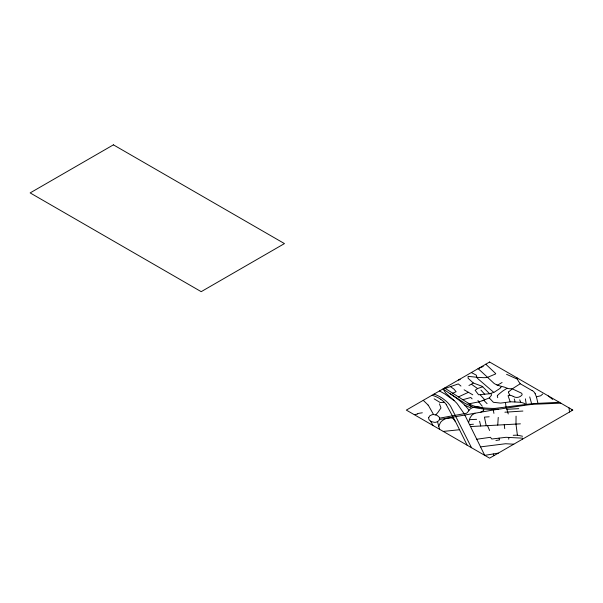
<?xml version="1.0" encoding="UTF-8"?>
<svg xmlns="http://www.w3.org/2000/svg" width="603" height="603" viewBox="0 0 603 603"><rect width="100%" height="100%" fill="white"/><g stroke="black" fill="none" stroke-linecap="round" stroke-linejoin="round"><path stroke-width="0.9" d="M516.062 416.145L515.987 424.082L517.397 435.185L522.56 436.24M508.736 439.225L508.826 437.446M497.746 425.077L498.244 417.397M468.599 422.673L469.737 418.648A28.243 16.304 0 0 1 470.25 417.578L471.569 415.58A10.96 6.324 0 0 1 472.533 414.676L474.991 413.198M438.743 426.215L440.484 422.469A11.796 6.814 0 0 1 440.981 421.851A17.442 10.07 0 0 1 443.507 419.831L444.132 419.454A11.434 6.603 0 0 1 446.838 418.324L451.036 417.902A3.633 2.095 0 0 1 451.979 418.098L452.129 418.143A5.585 3.226 0 0 1 453.426 418.768M508.548 392.056L508.57 392.018A2.631 1.523 0 0 0 508.427 392.357M501.093 386.922L500.686 387.556M483.357 410.575L483.176 410.831A1.734 1.002 0 0 1 483.033 410.982L480.727 412.173M497.581 395.462L497.995 394.95A13.1 7.56 0 0 1 498.312 394.596L502.608 391.128A29.901 17.261 0 0 1 503.188 390.744L507.161 388.249A5.412 3.121 0 0 0 508.208 388.536L508.97 388.656A7.017 4.048 0 0 0 510.877 388.731L511.864 388.716A0.95 0.55 0 0 1 512.218 388.792L521.542 393.194A6.942 4.01 0 0 1 521.979 393.895L522.115 394.618A2.42 1.394 0 0 1 522.017 394.912C520.012 397.596 515.927 398.274 513.206 396.352M482.166 400.776L489.252 397.98L491.588 395.093L490.752 393.397M468.757 410.605C471.674 406.218 477.621 406.407 482.061 407.914A3.105 1.794 0 0 1 482.543 408.171A3.972 2.291 0 0 1 483.568 410.507M508.646 391.905L512.301 388.822L520.231 383.749L532.065 390.586M435.75 414.849L436.15 414.434A51.752 29.879 0 0 0 438.177 412.068L440.966 407.975L439.466 403.844M542.708 394.038L540.71 395.764L536.414 396.827L535.102 393.684M500.761 387.571A10.176 5.879 0 0 1 499.171 388.95L494.452 392.056A5.352 3.09 0 0 1 493.932 392.319L489.591 393.751L482.257 386.35L473.272 382.98L472.383 383.636A12.874 7.432 0 0 1 471.561 384.134L468.938 385.483M497.535 385.166L502.08 382.498M482.762 386.727L477.599 388.558L475.164 390.277L478.586 394.769L489.591 393.751M414.321 414.517L416.266 414.351A2.193 1.266 0 0 0 417.125 414.05L417.246 413.975M458.393 396.925L468.441 392.304M483.259 366.443L478.028 368.697L479.31 369.775A140.1 80.885 0 0 1 480.998 371.252L494.143 383.463A18.18 10.492 0 0 0 496.782 384.842M445.202 388.4L458.28 383.938L460.948 386.056M462.72 399.744L470.77 397.498L472.104 398.847M452.695 393.209L456.117 391.731L453.953 389.131L450.486 386.598M458.446 380.003L460.112 379.619L459.825 379.204M444.599 388L469.134 403.761L478.141 402.013A24.369 14.065 0 0 0 482.159 400.769M439.519 419.507L492.508 410.13L527.648 404.922A106.935 61.74 0 0 1 534.077 404.251L560.835 403.158M439.542 418.173L466.383 413.296A5.849 3.377 0 0 0 467.174 412.708L468.599 411.05A4.975 2.872 0 0 0 468.78 409.965C462.343 400.995 451.933 395.297 443.047 388.89L445.677 392.998L453.803 400.302A58.559 33.813 0 0 1 457.262 403.784L464.265 413.892M498.319 453.124L484.729 455.355L464.823 415.022M495.915 440.469L499.578 439.896L499.08 438.147M469.134 403.761L472.021 405.254A17.917 10.349 0 0 0 474.847 406.279L482.702 407.749A59.584 34.401 0 0 0 486.478 408.125L491.551 408.389A39.157 22.605 0 0 0 495.153 408.382L530.014 403.942A83.214 48.044 0 0 1 533.602 403.588L559.313 402.276M476.777 439.24L490.42 437.303L491.754 439.029L506.075 437.303L522.56 438.162L522.59 439.112M480.546 446.883L505.578 443.74L513.779 444.2M422.311 412.784L419.175 413.274A5.555 3.211 0 0 0 417.238 413.967M443.273 431.424L459.607 429.713M525.394 398.847L526.276 404.394L523.932 403.234A23.585 13.613 0 0 0 522.115 402.638L521.361 402.435A5.223 3.015 0 0 0 520.653 402.307L511.073 401.802A7.213 4.161 0 0 0 510.221 401.847L500.724 403.083A3.565 2.058 0 0 1 500.091 403.06L499.254 402.955A24.994 14.434 0 0 0 498.591 402.872L493.646 402.329A1.048 0.603 0 0 1 493.337 402.231L489.252 397.98M504.907 412.203L522.891 411.05M469.533 424.572L473.438 424.226M489.176 416.779L484.428 417.11L486.229 425.703M498.274 409.196L492.674 409.407A38.328 22.13 0 0 1 489.071 409.347L485.867 409.166A47.283 27.301 0 0 1 475.729 407.794L474.712 407.575A16.605 9.588 0 0 1 472.963 407.093L465.101 403.445L450.185 393.676M470.513 426.562L520.397 423.841M506.904 409.294L518.731 408.653M469.353 419.688L476.596 419.319M444.388 402.314L440.13 402.495L434.137 398.847M513.236 435.283L517.397 435.185M432.065 395.229L435.14 396.307A27.022 15.603 0 0 1 439.512 398.493L440.68 399.261M520.231 383.749L518.761 381.669A32.479 18.753 0 0 1 517.48 379.212L506.573 374.327M507.138 388.242L505.126 387.405A8.947 5.163 0 0 0 504.259 387.096L501.342 386.335A31.74 18.324 0 0 1 499.593 385.837L498.003 385.332A12.203 7.048 0 0 1 496.985 384.948L496.766 384.85M439.481 390.948L444.841 393.97L454.149 400.611M471.335 372.556L475.541 374.749A12.037 6.95 0 0 1 476.016 375.013L476.257 375.187A1.296 0.746 0 0 1 476.445 375.398L476.551 375.835A18.324 10.575 0 0 1 476.581 376.189L476.596 377.214L477.41 378.164A26.449 15.271 0 0 0 478.42 379.174L493.782 392.387M464.106 389.809L472.767 394.807M473.272 382.98L468.109 378.269L468.109 376.347L477.78 377.357A21.407 12.361 0 0 0 478.42 377.418L483.862 377.682A10.1 5.834 0 0 0 485.573 377.614L487.541 377.357L495.53 373.988A1.477 0.852 0 0 0 495.681 373.559L485.784 364.212M464.8 405.141L469.858 407.462A1.055 0.611 0 0 0 470.385 407.364L470.596 407.274A1.756 1.01 0 0 0 471.207 406.43L470.747 405.683A19.756 11.404 0 0 0 470.528 405.435L470.37 405.246A28.929 16.703 0 0 0 468.139 403.188M453.426 418.761L456.026 422.628L467.174 445.225M552.702 399.42L548.217 395.937M471.388 384.224L477.599 388.558M423.253 400.317L427.64 404.59A26.366 15.226 0 0 1 428.077 405.065M483.681 400.196L487.088 403.648M480.252 394.905L484.737 399.789M480.93 390.096L484.782 394.37M478.722 401.869L482.264 406.249M477.93 400.475L478.888 401.832M446.348 404.734L455.25 421.165M433.557 414.562L428.906 406.271A13.492 7.786 0 0 0 428.092 405.058M430.625 421.218L433.105 425.552M509.844 395.236L508.427 392.455M471.523 447.728L450.622 406.316A37.703 21.768 0 0 0 450.087 405.54A65.441 37.785 0 0 0 449.356 404.553L448.451 403.46A40.017 23.102 0 0 0 445.979 401.003L442.79 398.545A38.999 22.515 0 0 0 434.077 394.068M487.51 425.635L489.591 430.474M510.198 401.847L508.088 395.772A1.432 0.822 0 0 1 508.593 395.372A2.329 1.342 0 0 1 510.281 395.274L510.372 395.312A7.575 4.372 0 0 1 513.153 396.375M517.48 379.204L517.027 377.862M493.262 453.953L493.917 455.664M519.726 399.804L520.653 402.307M536.406 396.804L537.936 403.264M497.746 397.686L497.407 396.601A4.636 2.676 0 0 1 497.407 395.478M506.505 407.922L508.239 413.937M529.72 396.917L531.635 403.769M437.514 421.716L439.587 429.291M479.596 421.241L480.734 426.004M493.299 410.002L493.917 413.364M571.946 409.573L572.096 410.53M504.244 424.723L504.741 428.65M505.465 402.518L506.06 407.304M569.028 407.884L569.496 412.03M440.71 399.254A35.019 20.223 0 0 1 446.386 404.726M532.208 390.51A13.929 8.043 0 0 1 535.215 393.661M514.223 398.945A20.14 11.63 0 0 1 514.879 401.922M428.71 417.608L428.665 417.985A8.434 4.869 0 0 0 429.396 420.103L431.326 421.61L434.477 422.349A4.342 2.51 0 0 0 436.414 422.123L438.833 420.743L439.61 418.927A8.434 4.869 0 0 0 438.878 416.809L436.949 415.301L433.791 414.562A4.342 2.51 0 0 0 431.861 414.789L429.751 415.859L428.71 417.608M113.409 144.841L30.15 192.907L201.198 291.664L284.458 243.589L113.409 144.841M489.591 362.019L406.324 410.093L489.591 458.159L572.85 410.093L489.591 362.019"/></g></svg>
